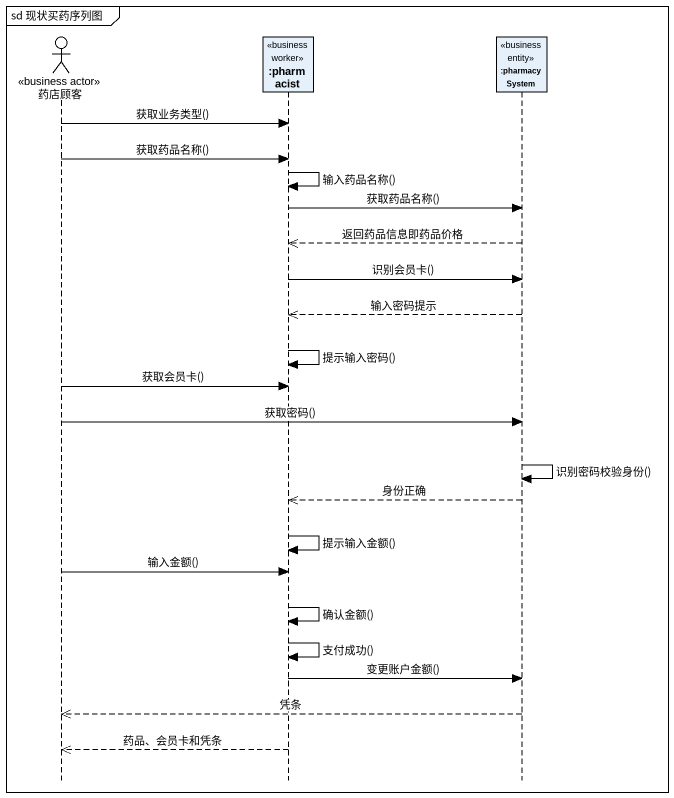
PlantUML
@startuml
mainframe sd 现状买药序列图
hide footbox
actor 药店顾客 <<business actor>>
participant ":pharmacist" as pharmacist <<business worker>>
participant ":pharmacy System" as pharmacy_System <<business entity>>

药店顾客 -> pharmacist : 获取业务类型()
药店顾客 -> pharmacist : 获取药品名称()
pharmacist -> pharmacist : 输入药品名称()
pharmacist -> pharmacy_System : 获取药品名称()
pharmacy_System -->> pharmacist : 返回药品信息即药品价格
pharmacist -> pharmacy_System : 识别会员卡()
pharmacy_System -->> pharmacist : 输入密码提示
pharmacist -> pharmacist : 提示输入密码()
药店顾客 -> pharmacist : 获取会员卡()
药店顾客 -> pharmacy_System : 获取密码()
pharmacy_System -> pharmacy_System : 识别密码校验身份()
pharmacy_System -->> pharmacist : 身份正确
pharmacist -> pharmacist : 提示输入金额()
药店顾客 -> pharmacist : 输入金额()
pharmacist -> pharmacist : 确认金额()
pharmacist -> pharmacist : 支付成功()
pharmacist -> pharmacy_System : 变更账户金额()
pharmacy_System -->> 药店顾客 : 凭条
pharmacist -->> 药店顾客 : 药品、会员卡和凭条
@enduml
